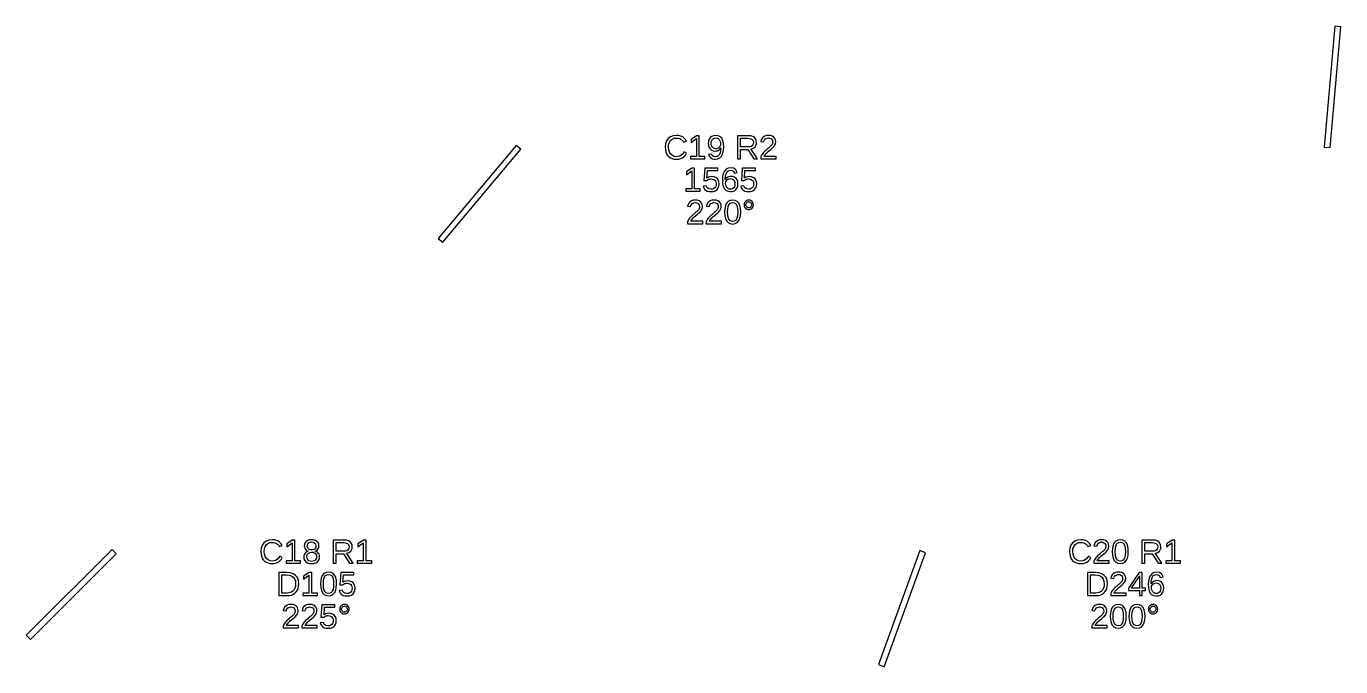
# Model space of a CAD drawing. Extents: x 195 to 2890, y 70 to 1529.
# Drawn here: x 1902.3 to 2227.4, y 71.6 to 230 of the extents above; entities that cross this region are included whole.
import ezdxf

# ---------------------------------------------------------------- set-up
doc = ezdxf.new("R2010")
doc.units = 0
doc.layers.get('0').update_dxf_attribs({"linetype": 'CONTINUOUS'})

msp = doc.modelspace()

# ---------------------------------------------------------------- linework, layer by layer
for points in [[(2227.36, 229.82), (2225.87, 229.951), (2223.25, 200.065), (2224.75, 199.935)], [(2063.63, 197.093), (2064.13, 197.222), (2064.58, 197.437), (2064.97, 197.734), (2065.3, 198.109), (2065.57, 198.564), (2064.94, 198.881), (2064.47, 198.219), (2063.86, 197.821), (2063.13, 197.689), (2062.54, 197.76), (2062.05, 197.974), (2061.64, 198.33), (2061.33, 198.803), (2061.15, 199.368), (2061.08, 200.024), (2061.14, 200.685), (2061.32, 201.244), (2061.61, 201.703), (2062.01, 202.043), (2062.51, 202.247), (2063.09, 202.315), (2063.48, 202.286), (2063.83, 202.198), (2064.14, 202.051), (2064.41, 201.848), (2064.62, 201.593), (2064.78, 201.286), (2065.52, 201.53), (2065.29, 201.961), (2064.99, 202.315), (2064.62, 202.592), (2064.17, 202.791), (2063.66, 202.91), (2063.09, 202.95), (2062.28, 202.863), (2061.59, 202.604), (2061.04, 202.173), (2060.62, 201.589), (2060.38, 200.873), (2060.3, 200.024), (2060.33, 199.441), (2060.44, 198.913), (2060.63, 198.44), (2060.88, 198.028), (2061.2, 197.685), (2061.59, 197.41), (2062.04, 197.21), (2062.54, 197.09), (2063.09, 197.05)], [(2070.12, 197.754), (2068.72, 197.754), (2068.72, 202.864), (2068.05, 202.864), (2066.69, 201.933), (2066.69, 201.241), (2067.99, 202.165), (2067.99, 197.754), (2066.53, 197.754), (2066.53, 197.132), (2070.12, 197.132)], [(2073.3, 197.138), (2073.82, 197.403), (2074.23, 197.844), (2074.53, 198.448), (2074.7, 199.205), (2074.76, 200.114), (2074.71, 200.981), (2074.55, 201.691), (2074.27, 202.242), (2073.89, 202.635), (2073.41, 202.871), (2072.82, 202.95), (2072.27, 202.893), (2071.8, 202.721), (2071.42, 202.435), (2071.14, 202.049), (2070.97, 201.578), (2070.92, 201.021), (2070.97, 200.476), (2071.12, 200.009), (2071.38, 199.618), (2071.72, 199.324), (2072.14, 199.147), (2072.62, 199.089), (2072.92, 199.113), (2073.21, 199.187), (2073.48, 199.31), (2073.72, 199.474), (2073.91, 199.67), (2074.04, 199.898), (2073.99, 199.23), (2073.87, 198.672), (2073.68, 198.226), (2073.42, 197.901), (2073.09, 197.705), (2072.7, 197.64), (2072.26, 197.72), (2071.94, 197.958), (2071.73, 198.356), (2071.03, 198.246), (2071.18, 197.865), (2071.37, 197.56), (2071.61, 197.333), (2071.91, 197.176), (2072.27, 197.082), (2072.69, 197.05)], [(2072.47, 199.707), (2072.19, 199.828), (2071.97, 200.03), (2071.8, 200.302), (2071.69, 200.633), (2071.66, 201.021), (2071.69, 201.403), (2071.8, 201.727), (2071.97, 201.996), (2072.19, 202.196), (2072.47, 202.316), (2072.8, 202.356), (2073.13, 202.309), (2073.41, 202.169), (2073.65, 201.935), (2073.83, 201.624), (2073.93, 201.253), (2073.97, 200.822), (2073.95, 200.605), (2073.9, 200.404), (2073.81, 200.22), (2073.69, 200.057), (2073.55, 199.92), (2073.38, 199.811), (2073.19, 199.731), (2073, 199.682), (2072.79, 199.666)], [(2078.94, 199.512), (2080.72, 199.512), (2082.21, 197.132), (2083.11, 197.132), (2081.48, 199.601), (2081.88, 199.713), (2082.23, 199.896), (2082.51, 200.151), (2082.71, 200.463), (2082.84, 200.821), (2082.88, 201.225), (2082.82, 201.702), (2082.64, 202.104), (2082.35, 202.431), (2081.95, 202.672), (2081.45, 202.816), (2080.86, 202.864), (2078.16, 202.864), (2078.16, 197.132), (2078.94, 197.132)], [(2078.94, 200.126), (2078.94, 202.242), (2080.78, 202.242), (2081.17, 202.213), (2081.5, 202.125), (2081.76, 201.979), (2081.95, 201.778), (2082.06, 201.524), (2082.1, 201.217), (2082.06, 200.898), (2081.95, 200.63), (2081.76, 200.413), (2081.51, 200.254), (2081.19, 200.158), (2080.81, 200.126)], [(2087.71, 197.754), (2084.72, 197.754), (2084.82, 197.946), (2084.95, 198.144), (2085.12, 198.346), (2085.32, 198.559), (2085.57, 198.789), (2085.86, 199.036), (2086.37, 199.457), (2086.75, 199.797), (2087.01, 200.057), (2087.2, 200.277), (2087.35, 200.496), (2087.47, 200.716), (2087.55, 200.936), (2087.6, 201.157), (2087.62, 201.379), (2087.57, 201.843), (2087.41, 202.23), (2087.15, 202.541), (2086.8, 202.768), (2086.35, 202.904), (2085.82, 202.95), (2085.33, 202.905), (2084.9, 202.769), (2084.53, 202.543), (2084.24, 202.24), (2084.05, 201.876), (2083.94, 201.448), (2084.69, 201.379), (2084.76, 201.663), (2084.87, 201.901), (2085.05, 202.093), (2085.27, 202.235), (2085.53, 202.319), (2085.82, 202.348), (2086.12, 202.319), (2086.38, 202.232), (2086.59, 202.087), (2086.74, 201.89), (2086.84, 201.646), (2086.87, 201.355), (2086.85, 201.13), (2086.79, 200.921), (2086.71, 200.728), (2086.59, 200.547), (2086.45, 200.37), (2086.28, 200.199), (2086.1, 200.031), (2085.91, 199.863), (2085.7, 199.695), (2085.48, 199.522), (2085.27, 199.34), (2085.05, 199.148), (2084.83, 198.943), (2084.62, 198.724), (2084.42, 198.488), (2084.23, 198.233), (2084.06, 197.953), (2083.91, 197.648), (2083.91, 197.132), (2087.71, 197.132)], [(2024.57, 199.518), (2023.43, 200.482), (2004.14, 177.501), (2005.29, 176.537)], [(2068.96, 189.754), (2067.56, 189.754), (2067.56, 194.864), (2066.89, 194.864), (2065.53, 193.933), (2065.53, 193.241), (2066.83, 194.165), (2066.83, 189.754), (2065.37, 189.754), (2065.37, 189.132), (2068.96, 189.132)], [(2072.21, 189.108), (2072.7, 189.282), (2073.11, 189.571), (2073.41, 189.961), (2073.59, 190.437), (2073.65, 190.999), (2073.59, 191.497), (2073.43, 191.929), (2073.15, 192.293), (2072.77, 192.569), (2072.32, 192.734), (2071.8, 192.789), (2071.35, 192.749), (2070.96, 192.627), (2070.61, 192.423), (2070.72, 194.242), (2073.32, 194.242), (2073.32, 194.864), (2070.06, 194.864), (2069.87, 191.78), (2070.58, 191.78), (2070.75, 191.915), (2070.92, 192.021), (2071.09, 192.098), (2071.27, 192.15), (2071.45, 192.181), (2071.65, 192.191), (2072, 192.154), (2072.3, 192.043), (2072.55, 191.858), (2072.74, 191.612), (2072.85, 191.321), (2072.89, 190.983), (2072.85, 190.597), (2072.74, 190.271), (2072.56, 190.004), (2072.3, 189.806), (2072, 189.688), (2071.63, 189.648), (2071.07, 189.743), (2070.68, 190.026), (2070.44, 190.499), (2069.7, 190.413), (2069.83, 190.006), (2070.03, 189.668), (2070.32, 189.4), (2070.68, 189.206), (2071.12, 189.089), (2071.62, 189.05)], [(2076.95, 189.108), (2077.41, 189.283), (2077.78, 189.575), (2078.05, 189.967), (2078.21, 190.445), (2078.27, 191.007), (2078.22, 191.528), (2078.06, 191.973), (2077.8, 192.342), (2077.46, 192.618), (2077.04, 192.783), (2076.54, 192.838), (2076.24, 192.817), (2075.97, 192.752), (2075.71, 192.645), (2075.49, 192.496), (2075.3, 192.309), (2075.15, 192.081), (2075.19, 192.761), (2075.3, 193.325), (2075.5, 193.772), (2075.76, 194.096), (2076.08, 194.291), (2076.47, 194.356), (2076.89, 194.278), (2077.21, 194.045), (2077.41, 193.656), (2078.11, 193.782), (2077.78, 194.431), (2077.23, 194.82), (2076.47, 194.95), (2075.87, 194.861), (2075.36, 194.595), (2074.96, 194.152), (2074.66, 193.544), (2074.48, 192.782), (2074.42, 191.866), (2074.48, 191.022), (2074.65, 190.323), (2074.94, 189.77), (2075.33, 189.37), (2075.82, 189.13), (2076.42, 189.05)], [(2076.07, 189.687), (2075.79, 189.828), (2075.55, 190.063), (2075.37, 190.372), (2075.26, 190.734), (2075.22, 191.15), (2075.26, 191.474), (2075.36, 191.749), (2075.54, 191.974), (2075.77, 192.14), (2076.05, 192.239), (2076.37, 192.273), (2076.7, 192.235), (2076.99, 192.122), (2077.22, 191.935), (2077.39, 191.678), (2077.49, 191.358), (2077.52, 190.975), (2077.49, 190.589), (2077.39, 190.263), (2077.22, 189.996), (2077, 189.798), (2076.72, 189.68), (2076.39, 189.64)], [(2081.48, 189.108), (2081.97, 189.282), (2082.38, 189.571), (2082.68, 189.961), (2082.86, 190.437), (2082.92, 190.999), (2082.86, 191.497), (2082.7, 191.929), (2082.42, 192.293), (2082.04, 192.569), (2081.59, 192.734), (2081.07, 192.789), (2080.62, 192.749), (2080.23, 192.627), (2079.88, 192.423), (2079.99, 194.242), (2082.59, 194.242), (2082.59, 194.864), (2079.33, 194.864), (2079.14, 191.78), (2079.85, 191.78), (2080.02, 191.915), (2080.19, 192.021), (2080.36, 192.098), (2080.54, 192.15), (2080.72, 192.181), (2080.92, 192.191), (2081.27, 192.154), (2081.57, 192.043), (2081.82, 191.858), (2082.01, 191.612), (2082.12, 191.321), (2082.16, 190.983), (2082.12, 190.597), (2082.01, 190.271), (2081.82, 190.004), (2081.57, 189.806), (2081.27, 189.688), (2080.9, 189.648), (2080.34, 189.743), (2079.94, 190.026), (2079.71, 190.499), (2078.97, 190.413), (2079.1, 190.006), (2079.3, 189.668), (2079.59, 189.4), (2079.95, 189.206), (2080.38, 189.089), (2080.88, 189.05)], [(2069.6, 181.754), (2066.61, 181.754), (2066.71, 181.946), (2066.84, 182.144), (2067.01, 182.346), (2067.21, 182.559), (2067.46, 182.789), (2067.75, 183.036), (2068.26, 183.457), (2068.64, 183.797), (2068.9, 184.057), (2069.09, 184.277), (2069.24, 184.496), (2069.36, 184.716), (2069.44, 184.936), (2069.49, 185.157), (2069.51, 185.379), (2069.46, 185.843), (2069.3, 186.23), (2069.04, 186.541), (2068.69, 186.768), (2068.24, 186.904), (2067.71, 186.95), (2067.21, 186.905), (2066.78, 186.769), (2066.42, 186.543), (2066.13, 186.24), (2065.93, 185.876), (2065.83, 185.448), (2066.58, 185.379), (2066.65, 185.663), (2066.76, 185.901), (2066.94, 186.093), (2067.16, 186.235), (2067.42, 186.319), (2067.71, 186.348), (2068.01, 186.319), (2068.27, 186.232), (2068.48, 186.087), (2068.63, 185.89), (2068.72, 185.646), (2068.75, 185.355), (2068.74, 185.13), (2068.68, 184.921), (2068.59, 184.728), (2068.48, 184.547), (2068.34, 184.37), (2068.17, 184.199), (2067.99, 184.031), (2067.8, 183.863), (2067.59, 183.695), (2067.37, 183.522), (2067.16, 183.34), (2066.94, 183.148), (2066.72, 182.943), (2066.51, 182.724), (2066.31, 182.488), (2066.12, 182.233), (2065.95, 181.953), (2065.8, 181.648), (2065.8, 181.132), (2069.6, 181.132)], [(2074.23, 181.754), (2071.24, 181.754), (2071.34, 181.946), (2071.47, 182.144), (2071.64, 182.346), (2071.85, 182.559), (2072.09, 182.789), (2072.38, 183.036), (2072.89, 183.457), (2073.27, 183.797), (2073.54, 184.057), (2073.72, 184.277), (2073.87, 184.496), (2073.99, 184.716), (2074.07, 184.936), (2074.13, 185.157), (2074.14, 185.379), (2074.09, 185.843), (2073.94, 186.23), (2073.68, 186.541), (2073.32, 186.768), (2072.88, 186.904), (2072.34, 186.95), (2071.85, 186.905), (2071.42, 186.769), (2071.05, 186.543), (2070.76, 186.24), (2070.57, 185.876), (2070.47, 185.448), (2071.22, 185.379), (2071.28, 185.663), (2071.4, 185.901), (2071.57, 186.093), (2071.79, 186.235), (2072.05, 186.319), (2072.34, 186.348), (2072.65, 186.319), (2072.9, 186.232), (2073.11, 186.087), (2073.27, 185.89), (2073.36, 185.646), (2073.39, 185.355), (2073.37, 185.13), (2073.32, 184.921), (2073.23, 184.728), (2073.11, 184.547), (2072.97, 184.37), (2072.81, 184.199), (2072.63, 184.031), (2072.43, 183.863), (2072.22, 183.695), (2072.01, 183.522), (2071.79, 183.34), (2071.57, 183.148), (2071.35, 182.943), (2071.14, 182.724), (2070.94, 182.488), (2070.75, 182.233), (2070.58, 181.953), (2070.44, 181.648), (2070.44, 181.132), (2074.23, 181.132)], [(2077.56, 181.134), (2078.06, 181.387), (2078.45, 181.807), (2078.73, 182.387), (2078.9, 183.118), (2078.96, 184), (2078.91, 184.894), (2078.75, 185.629), (2078.48, 186.205), (2078.1, 186.619), (2077.6, 186.867), (2076.98, 186.95), (2076.35, 186.868), (2075.84, 186.623), (2075.46, 186.213), (2075.19, 185.64), (2075.03, 184.902), (2074.98, 184), (2075.03, 183.114), (2075.2, 182.382), (2075.47, 181.803), (2075.86, 181.385), (2076.35, 181.134), (2076.96, 181.05)], [(2076.57, 181.711), (2076.25, 181.9), (2076.02, 182.214), (2075.85, 182.664), (2075.75, 183.259), (2075.72, 184), (2075.75, 184.759), (2075.85, 185.362), (2076.01, 185.806), (2076.25, 186.112), (2076.57, 186.295), (2076.98, 186.356), (2077.38, 186.294), (2077.7, 186.108), (2077.93, 185.798), (2078.09, 185.351), (2078.18, 184.751), (2078.22, 184), (2078.18, 183.271), (2078.08, 182.68), (2077.91, 182.226), (2077.68, 181.905), (2077.36, 181.712), (2076.97, 181.648)], [(2081.25, 184.668), (2081.53, 184.781), (2081.77, 184.968), (2081.96, 185.21), (2082.08, 185.484), (2082.12, 185.79), (2082.08, 186.097), (2081.97, 186.371), (2081.78, 186.612), (2081.53, 186.8), (2081.26, 186.912), (2080.95, 186.95), (2080.64, 186.912), (2080.36, 186.798), (2080.12, 186.608), (2079.93, 186.365), (2079.82, 186.093), (2079.78, 185.79), (2079.82, 185.488), (2079.93, 185.215), (2080.13, 184.972), (2080.37, 184.783), (2080.64, 184.669), (2080.95, 184.631)], [(2080.76, 185.082), (2080.59, 185.154), (2080.44, 185.274), (2080.32, 185.427), (2080.25, 185.599), (2080.23, 185.79), (2080.25, 185.981), (2080.32, 186.154), (2080.44, 186.307), (2080.59, 186.427), (2080.76, 186.499), (2080.95, 186.523), (2081.14, 186.499), (2081.31, 186.429), (2081.46, 186.311), (2081.58, 186.159), (2081.65, 185.986), (2081.67, 185.79), (2081.65, 185.597), (2081.58, 185.424), (2081.46, 185.271), (2081.31, 185.153), (2081.14, 185.082), (2080.95, 185.058)], [(1963.63, 97.093), (1964.13, 97.222), (1964.58, 97.437), (1964.97, 97.734), (1965.3, 98.109), (1965.57, 98.564), (1964.94, 98.881), (1964.47, 98.219), (1963.86, 97.821), (1963.13, 97.689), (1962.54, 97.76), (1962.05, 97.974), (1961.64, 98.33), (1961.33, 98.803), (1961.15, 99.368), (1961.08, 100.024), (1961.14, 100.685), (1961.32, 101.244), (1961.61, 101.703), (1962.01, 102.043), (1962.51, 102.247), (1963.09, 102.315), (1963.48, 102.286), (1963.83, 102.198), (1964.14, 102.051), (1964.41, 101.848), (1964.62, 101.593), (1964.78, 101.286), (1965.52, 101.53), (1965.29, 101.961), (1964.99, 102.315), (1964.62, 102.592), (1964.17, 102.791), (1963.66, 102.91), (1963.09, 102.95), (1962.28, 102.863), (1961.59, 102.604), (1961.04, 102.173), (1960.62, 101.589), (1960.38, 100.873), (1960.3, 100.024), (1960.33, 99.442), (1960.44, 98.913), (1960.63, 98.44), (1960.88, 98.028), (1961.2, 97.685), (1961.59, 97.41), (1962.04, 97.21), (1962.54, 97.09), (1963.09, 97.05)], [(1970.12, 97.754), (1968.72, 97.754), (1968.72, 102.864), (1968.05, 102.864), (1966.69, 101.933), (1966.69, 101.241), (1967.99, 102.165), (1967.99, 97.754), (1966.53, 97.754), (1966.53, 97.132), (1970.12, 97.132)], [(1973.42, 97.099), (1973.91, 97.247), (1974.29, 97.494), (1974.57, 97.828), (1974.74, 98.24), (1974.8, 98.731), (1974.76, 99.087), (1974.66, 99.4), (1974.49, 99.672), (1974.26, 99.891), (1973.98, 100.047), (1973.64, 100.138), (1973.64, 100.155), (1973.93, 100.247), (1974.18, 100.401), (1974.38, 100.614), (1974.53, 100.873), (1974.62, 101.159), (1974.65, 101.473), (1974.6, 101.895), (1974.44, 102.254), (1974.16, 102.551), (1973.8, 102.773), (1973.35, 102.906), (1972.83, 102.95), (1972.31, 102.905), (1971.88, 102.769), (1971.51, 102.543), (1971.24, 102.244), (1971.08, 101.89), (1971.02, 101.481), (1971.05, 101.167), (1971.14, 100.881), (1971.29, 100.623), (1971.49, 100.407), (1971.74, 100.248), (1972.03, 100.146), (1972.03, 100.13), (1971.72, 100.043), (1971.44, 99.888), (1971.21, 99.666), (1971.03, 99.391), (1970.92, 99.077), (1970.89, 98.722), (1970.94, 98.229), (1971.12, 97.816), (1971.41, 97.486), (1971.8, 97.244), (1972.28, 97.099), (1972.84, 97.05)], [(1972.52, 100.452), (1972.26, 100.538), (1972.05, 100.681), (1971.89, 100.88), (1971.8, 101.13), (1971.77, 101.432), (1971.8, 101.728), (1971.89, 101.971), (1972.04, 102.16), (1972.25, 102.296), (1972.51, 102.377), (1972.83, 102.405), (1973.42, 102.297), (1973.78, 101.972), (1973.89, 101.432), (1973.86, 101.11), (1973.77, 100.853), (1973.62, 100.661), (1973.42, 100.529), (1973.15, 100.45), (1972.84, 100.423)], [(1978.94, 99.512), (1980.72, 99.512), (1982.21, 97.132), (1983.11, 97.132), (1981.48, 99.601), (1981.88, 99.713), (1982.23, 99.896), (1982.51, 100.151), (1982.71, 100.463), (1982.84, 100.821), (1982.88, 101.225), (1982.82, 101.702), (1982.64, 102.104), (1982.35, 102.431), (1981.95, 102.672), (1981.45, 102.816), (1980.86, 102.864), (1978.16, 102.864), (1978.16, 97.132), (1978.94, 97.132)], [(1978.94, 100.126), (1978.94, 102.242), (1980.78, 102.242), (1981.17, 102.213), (1981.5, 102.125), (1981.76, 101.979), (1981.95, 101.778), (1982.06, 101.524), (1982.1, 101.217), (1982.06, 100.898), (1981.95, 100.63), (1981.76, 100.413), (1981.51, 100.254), (1981.19, 100.158), (1980.81, 100.126)], [(1987.72, 97.754), (1986.32, 97.754), (1986.32, 102.864), (1985.65, 102.864), (1984.29, 101.933), (1984.29, 101.241), (1985.59, 102.165), (1985.59, 97.754), (1984.13, 97.754), (1984.13, 97.132), (1987.72, 97.132)], [(2163.63, 97.093), (2164.13, 97.222), (2164.58, 97.437), (2164.97, 97.734), (2165.3, 98.109), (2165.57, 98.564), (2164.94, 98.881), (2164.47, 98.219), (2163.86, 97.821), (2163.13, 97.689), (2162.54, 97.76), (2162.05, 97.974), (2161.64, 98.33), (2161.33, 98.803), (2161.15, 99.368), (2161.08, 100.024), (2161.14, 100.685), (2161.32, 101.244), (2161.61, 101.703), (2162.01, 102.043), (2162.51, 102.247), (2163.09, 102.315), (2163.48, 102.286), (2163.83, 102.198), (2164.14, 102.051), (2164.41, 101.848), (2164.62, 101.593), (2164.78, 101.286), (2165.52, 101.53), (2165.29, 101.961), (2164.99, 102.315), (2164.62, 102.592), (2164.17, 102.791), (2163.66, 102.91), (2163.09, 102.95), (2162.28, 102.863), (2161.59, 102.604), (2161.04, 102.173), (2160.62, 101.589), (2160.38, 100.873), (2160.3, 100.024), (2160.33, 99.442), (2160.44, 98.913), (2160.63, 98.44), (2160.88, 98.028), (2161.2, 97.685), (2161.59, 97.41), (2162.04, 97.21), (2162.54, 97.09), (2163.09, 97.05)], [(2170.11, 97.754), (2167.12, 97.754), (2167.21, 97.946), (2167.35, 98.144), (2167.51, 98.346), (2167.72, 98.559), (2167.97, 98.789), (2168.26, 99.036), (2168.76, 99.457), (2169.15, 99.797), (2169.41, 100.057), (2169.59, 100.277), (2169.75, 100.496), (2169.86, 100.716), (2169.95, 100.936), (2170, 101.157), (2170.02, 101.379), (2169.96, 101.843), (2169.81, 102.23), (2169.55, 102.541), (2169.2, 102.768), (2168.75, 102.904), (2168.22, 102.95), (2167.72, 102.905), (2167.29, 102.769), (2166.93, 102.543), (2166.64, 102.24), (2166.44, 101.876), (2166.34, 101.448), (2167.09, 101.379), (2167.15, 101.663), (2167.27, 101.901), (2167.45, 102.093), (2167.67, 102.235), (2167.92, 102.319), (2168.22, 102.348), (2168.52, 102.319), (2168.78, 102.232), (2168.99, 102.087), (2169.14, 101.89), (2169.23, 101.646), (2169.26, 101.355), (2169.25, 101.13), (2169.19, 100.921), (2169.1, 100.728), (2168.98, 100.547), (2168.84, 100.37), (2168.68, 100.199), (2168.5, 100.031), (2168.31, 99.863), (2168.1, 99.695), (2167.88, 99.522), (2167.66, 99.34), (2167.44, 99.148), (2167.23, 98.943), (2167.02, 98.724), (2166.82, 98.488), (2166.63, 98.233), (2166.46, 97.953), (2166.31, 97.648), (2166.31, 97.132), (2170.11, 97.132)], [(2173.44, 97.134), (2173.94, 97.386), (2174.33, 97.807), (2174.61, 98.387), (2174.78, 99.118), (2174.83, 100), (2174.78, 100.894), (2174.62, 101.629), (2174.35, 102.205), (2173.97, 102.619), (2173.47, 102.867), (2172.86, 102.95), (2172.22, 102.868), (2171.72, 102.623), (2171.33, 102.213), (2171.06, 101.64), (2170.9, 100.902), (2170.85, 100), (2170.91, 99.114), (2171.07, 98.382), (2171.35, 97.803), (2171.73, 97.385), (2172.23, 97.134), (2172.83, 97.05)], [(2172.45, 97.711), (2172.13, 97.9), (2171.89, 98.214), (2171.72, 98.664), (2171.62, 99.259), (2171.59, 100), (2171.62, 100.759), (2171.72, 101.362), (2171.89, 101.806), (2172.12, 102.112), (2172.45, 102.295), (2172.86, 102.356), (2173.25, 102.294), (2173.57, 102.108), (2173.8, 101.798), (2173.96, 101.351), (2174.06, 100.751), (2174.09, 100), (2174.06, 99.271), (2173.96, 98.68), (2173.79, 98.226), (2173.55, 97.905), (2173.23, 97.712), (2172.84, 97.648)], [(2178.94, 99.512), (2180.72, 99.512), (2182.21, 97.132), (2183.11, 97.132), (2181.48, 99.601), (2181.88, 99.713), (2182.23, 99.896), (2182.51, 100.151), (2182.71, 100.463), (2182.84, 100.821), (2182.88, 101.225), (2182.82, 101.702), (2182.64, 102.104), (2182.35, 102.431), (2181.95, 102.672), (2181.45, 102.816), (2180.86, 102.864), (2178.16, 102.864), (2178.16, 97.132), (2178.94, 97.132)], [(2178.94, 100.126), (2178.94, 102.242), (2180.78, 102.242), (2181.17, 102.213), (2181.5, 102.125), (2181.76, 101.979), (2181.95, 101.778), (2182.06, 101.524), (2182.1, 101.217), (2182.06, 100.898), (2181.95, 100.63), (2181.76, 100.413), (2181.51, 100.254), (2181.19, 100.158), (2180.81, 100.126)], [(2187.72, 97.754), (2186.32, 97.754), (2186.32, 102.864), (2185.65, 102.864), (2184.29, 101.933), (2184.29, 101.241), (2185.59, 102.165), (2185.59, 97.754), (2184.13, 97.754), (2184.13, 97.132), (2187.72, 97.132)], [(1924.53, 99.47), (1923.47, 100.53), (1902.26, 79.317), (1903.32, 78.257)], [(1972.18, 97.731), (1971.78, 98.126), (1971.64, 98.783), (1971.68, 99.098), (1971.78, 99.365), (1971.96, 99.583), (1972.19, 99.745), (1972.48, 99.842), (1972.83, 99.874), (1973.18, 99.844), (1973.48, 99.754), (1973.72, 99.603), (1973.9, 99.394), (1974, 99.126), (1974.04, 98.8), (1974, 98.42), (1973.91, 98.115), (1973.74, 97.886), (1973.51, 97.727), (1973.22, 97.631), (1972.85, 97.599)], [(2124.7, 99.743), (2123.3, 100.257), (2113.03, 72.066), (2114.44, 71.553)], [(1967.4, 89.171), (1967.89, 89.289), (1968.33, 89.486), (1968.72, 89.756), (1969.05, 90.096), (1969.31, 90.505), (1969.5, 90.973), (1969.62, 91.49), (1969.66, 92.057), (1969.57, 92.886), (1969.31, 93.579), (1968.87, 94.134), (1968.27, 94.54), (1967.52, 94.783), (1966.62, 94.864), (1964.72, 94.864), (1964.72, 89.132), (1966.87, 89.132)], [(1974.28, 89.754), (1972.89, 89.754), (1972.89, 94.864), (1972.21, 94.864), (1970.86, 93.933), (1970.86, 93.241), (1972.15, 94.165), (1972.15, 89.754), (1970.69, 89.754), (1970.69, 89.132), (1974.28, 89.132)], [(1977.6, 89.134), (1978.1, 89.386), (1978.49, 89.807), (1978.78, 90.387), (1978.94, 91.118), (1979, 92), (1978.95, 92.894), (1978.79, 93.629), (1978.52, 94.205), (1978.14, 94.619), (1977.64, 94.867), (1977.02, 94.95), (1976.39, 94.868), (1975.88, 94.623), (1975.5, 94.213), (1975.23, 93.64), (1975.07, 92.902), (1975.02, 92), (1975.07, 91.114), (1975.24, 90.382), (1975.51, 89.803), (1975.9, 89.385), (1976.39, 89.134), (1977, 89.05)], [(1976.61, 89.711), (1976.3, 89.9), (1976.06, 90.214), (1975.89, 90.664), (1975.79, 91.259), (1975.76, 92), (1975.79, 92.76), (1975.89, 93.362), (1976.05, 93.806), (1976.29, 94.112), (1976.62, 94.295), (1977.02, 94.356), (1977.42, 94.294), (1977.74, 94.108), (1977.97, 93.798), (1978.13, 93.351), (1978.22, 92.751), (1978.26, 92), (1978.22, 91.271), (1978.12, 90.68), (1977.95, 90.226), (1977.72, 89.905), (1977.4, 89.712), (1977.01, 89.648)], [(1982.17, 89.108), (1982.67, 89.282), (1983.07, 89.571), (1983.37, 89.961), (1983.55, 90.437), (1983.61, 90.999), (1983.55, 91.497), (1983.39, 91.928), (1983.11, 92.293), (1982.74, 92.569), (1982.29, 92.734), (1981.76, 92.789), (1981.31, 92.749), (1980.92, 92.627), (1980.58, 92.423), (1980.69, 94.242), (1983.28, 94.242), (1983.28, 94.864), (1980.02, 94.864), (1979.83, 91.78), (1980.54, 91.78), (1980.71, 91.915), (1980.88, 92.021), (1981.06, 92.098), (1981.23, 92.15), (1981.42, 92.181), (1981.61, 92.191), (1981.96, 92.154), (1982.26, 92.043), (1982.51, 91.858), (1982.7, 91.612), (1982.81, 91.32), (1982.85, 90.983), (1982.81, 90.597), (1982.7, 90.271), (1982.52, 90.004), (1982.27, 89.806), (1981.96, 89.688), (1981.59, 89.648), (1981.03, 89.743), (1980.64, 90.026), (1980.4, 90.499), (1979.66, 90.413), (1979.79, 90.006), (1979.99, 89.668), (1980.28, 89.4), (1980.65, 89.206), (1981.08, 89.089), (1981.58, 89.05)], [(2167.4, 89.171), (2167.89, 89.289), (2168.33, 89.486), (2168.72, 89.756), (2169.05, 90.096), (2169.31, 90.505), (2169.5, 90.973), (2169.62, 91.49), (2169.66, 92.057), (2169.57, 92.886), (2169.31, 93.579), (2168.87, 94.134), (2168.27, 94.54), (2167.52, 94.783), (2166.62, 94.864), (2164.72, 94.864), (2164.72, 89.132), (2166.87, 89.132)], [(2174.27, 89.754), (2171.28, 89.754), (2171.38, 89.946), (2171.51, 90.144), (2171.68, 90.346), (2171.89, 90.559), (2172.13, 90.789), (2172.43, 91.036), (2172.93, 91.457), (2173.31, 91.797), (2173.58, 92.057), (2173.76, 92.277), (2173.91, 92.496), (2174.03, 92.716), (2174.12, 92.936), (2174.17, 93.157), (2174.18, 93.379), (2174.13, 93.843), (2173.98, 94.23), (2173.72, 94.541), (2173.36, 94.768), (2172.92, 94.904), (2172.38, 94.95), (2171.89, 94.905), (2171.46, 94.769), (2171.09, 94.543), (2170.8, 94.24), (2170.61, 93.876), (2170.51, 93.448), (2171.26, 93.379), (2171.32, 93.663), (2171.44, 93.901), (2171.61, 94.093), (2171.83, 94.235), (2172.09, 94.319), (2172.38, 94.348), (2172.69, 94.319), (2172.95, 94.232), (2173.15, 94.087), (2173.31, 93.89), (2173.4, 93.646), (2173.43, 93.355), (2173.41, 93.13), (2173.36, 92.921), (2173.27, 92.728), (2173.15, 92.546), (2173.01, 92.37), (2172.85, 92.199), (2172.67, 92.031), (2172.47, 91.863), (2172.26, 91.695), (2172.05, 91.522), (2171.83, 91.34), (2171.61, 91.148), (2171.4, 90.943), (2171.19, 90.724), (2170.98, 90.488), (2170.79, 90.233), (2170.62, 89.953), (2170.48, 89.648), (2170.48, 89.132), (2174.27, 89.132)], [(2178.28, 90.429), (2179.08, 90.429), (2179.08, 91.007), (2178.28, 91.007), (2178.28, 94.864), (2177.51, 94.864), (2174.88, 90.999), (2174.88, 90.429), (2177.58, 90.429), (2177.58, 89.132), (2178.28, 89.132)], [(2182.28, 89.109), (2182.73, 89.283), (2183.1, 89.575), (2183.38, 89.967), (2183.54, 90.445), (2183.59, 91.007), (2183.54, 91.528), (2183.39, 91.973), (2183.13, 92.342), (2182.78, 92.618), (2182.36, 92.783), (2181.87, 92.838), (2181.57, 92.817), (2181.29, 92.752), (2181.04, 92.645), (2180.82, 92.496), (2180.63, 92.308), (2180.48, 92.081), (2180.52, 92.761), (2180.63, 93.325), (2180.82, 93.772), (2181.08, 94.096), (2181.41, 94.291), (2181.79, 94.356), (2182.22, 94.278), (2182.54, 94.045), (2182.74, 93.656), (2183.44, 93.782), (2183.1, 94.431), (2182.56, 94.82), (2181.8, 94.95), (2181.19, 94.861), (2180.69, 94.595), (2180.28, 94.152), (2179.99, 93.544), (2179.81, 92.782), (2179.75, 91.866), (2179.81, 91.022), (2179.98, 90.323), (2180.26, 89.77), (2180.65, 89.37), (2181.15, 89.13), (2181.74, 89.05)], [(1965.5, 89.754), (1965.5, 94.242), (1966.6, 94.242), (1967.28, 94.18), (1967.85, 93.993), (1968.29, 93.682), (1968.62, 93.253), (1968.81, 92.711), (1968.88, 92.057), (1968.85, 91.606), (1968.76, 91.196), (1968.62, 90.828), (1968.42, 90.508), (1968.18, 90.242), (1967.89, 90.031), (1967.55, 89.877), (1967.18, 89.785), (1966.78, 89.754)], [(2165.5, 89.754), (2165.5, 94.242), (2166.6, 94.242), (2167.28, 94.18), (2167.85, 93.993), (2168.29, 93.682), (2168.62, 93.253), (2168.81, 92.711), (2168.88, 92.057), (2168.85, 91.606), (2168.76, 91.196), (2168.62, 90.828), (2168.43, 90.508), (2168.18, 90.242), (2167.89, 90.031), (2167.55, 89.877), (2167.18, 89.785), (2166.78, 89.754)], [(2175.56, 91.007), (2175.62, 91.089), (2175.84, 91.39), (2177.31, 93.554), (2177.35, 93.618), (2177.41, 93.708), (2177.47, 93.823), (2177.53, 93.932), (2177.57, 94.004), (2177.58, 94.038), (2177.58, 91.007)], [(2181.4, 89.687), (2181.12, 89.828), (2180.88, 90.063), (2180.7, 90.372), (2180.59, 90.734), (2180.55, 91.15), (2180.59, 91.474), (2180.69, 91.749), (2180.87, 91.974), (2181.1, 92.14), (2181.37, 92.239), (2181.69, 92.273), (2182.03, 92.235), (2182.31, 92.123), (2182.54, 91.935), (2182.71, 91.678), (2182.82, 91.358), (2182.85, 90.975), (2182.82, 90.589), (2182.72, 90.263), (2182.55, 89.996), (2182.32, 89.798), (2182.05, 89.68), (2181.72, 89.64)], [(1969.6, 81.754), (1966.61, 81.754), (1966.71, 81.946), (1966.84, 82.144), (1967.01, 82.346), (1967.21, 82.559), (1967.46, 82.789), (1967.75, 83.036), (1968.26, 83.457), (1968.64, 83.797), (1968.9, 84.057), (1969.09, 84.277), (1969.24, 84.496), (1969.36, 84.716), (1969.44, 84.936), (1969.49, 85.157), (1969.51, 85.379), (1969.46, 85.843), (1969.3, 86.23), (1969.04, 86.541), (1968.69, 86.768), (1968.24, 86.904), (1967.71, 86.95), (1967.21, 86.905), (1966.78, 86.769), (1966.42, 86.543), (1966.13, 86.24), (1965.93, 85.876), (1965.83, 85.448), (1966.58, 85.379), (1966.65, 85.663), (1966.76, 85.901), (1966.94, 86.093), (1967.16, 86.235), (1967.42, 86.319), (1967.71, 86.348), (1968.01, 86.319), (1968.27, 86.232), (1968.48, 86.087), (1968.63, 85.89), (1968.72, 85.646), (1968.75, 85.355), (1968.74, 85.13), (1968.68, 84.921), (1968.59, 84.728), (1968.48, 84.546), (1968.34, 84.37), (1968.17, 84.199), (1967.99, 84.031), (1967.8, 83.863), (1967.59, 83.695), (1967.37, 83.522), (1967.16, 83.34), (1966.94, 83.148), (1966.72, 82.943), (1966.51, 82.724), (1966.31, 82.488), (1966.12, 82.233), (1965.95, 81.953), (1965.8, 81.648), (1965.8, 81.132), (1969.6, 81.132)], [(1974.23, 81.754), (1971.24, 81.754), (1971.34, 81.946), (1971.47, 82.144), (1971.64, 82.346), (1971.85, 82.559), (1972.09, 82.789), (1972.38, 83.036), (1972.89, 83.457), (1973.27, 83.797), (1973.54, 84.057), (1973.72, 84.277), (1973.87, 84.496), (1973.99, 84.716), (1974.07, 84.936), (1974.13, 85.157), (1974.14, 85.379), (1974.09, 85.843), (1973.94, 86.23), (1973.68, 86.541), (1973.32, 86.768), (1972.88, 86.904), (1972.34, 86.95), (1971.85, 86.905), (1971.42, 86.769), (1971.05, 86.543), (1970.76, 86.24), (1970.57, 85.876), (1970.47, 85.448), (1971.22, 85.379), (1971.28, 85.663), (1971.4, 85.901), (1971.57, 86.093), (1971.79, 86.235), (1972.05, 86.319), (1972.34, 86.348), (1972.65, 86.319), (1972.9, 86.232), (1973.11, 86.087), (1973.27, 85.89), (1973.36, 85.646), (1973.39, 85.355), (1973.37, 85.13), (1973.32, 84.921), (1973.23, 84.728), (1973.11, 84.546), (1972.97, 84.37), (1972.81, 84.199), (1972.63, 84.031), (1972.43, 83.863), (1972.22, 83.695), (1972.01, 83.522), (1971.79, 83.34), (1971.57, 83.148), (1971.35, 82.943), (1971.14, 82.724), (1970.94, 82.488), (1970.75, 82.233), (1970.58, 81.953), (1970.44, 81.648), (1970.44, 81.132), (1974.23, 81.132)], [(1977.49, 81.108), (1977.99, 81.282), (1978.4, 81.571), (1978.7, 81.961), (1978.88, 82.437), (1978.94, 82.999), (1978.88, 83.497), (1978.71, 83.928), (1978.43, 84.293), (1978.06, 84.569), (1977.61, 84.734), (1977.08, 84.789), (1976.64, 84.749), (1976.24, 84.627), (1975.9, 84.423), (1976.01, 86.242), (1978.6, 86.242), (1978.6, 86.864), (1975.34, 86.864), (1975.15, 83.78), (1975.87, 83.78), (1976.04, 83.915), (1976.21, 84.021), (1976.38, 84.098), (1976.56, 84.15), (1976.74, 84.181), (1976.93, 84.191), (1977.29, 84.154), (1977.59, 84.043), (1977.84, 83.858), (1978.03, 83.612), (1978.14, 83.32), (1978.17, 82.983), (1978.14, 82.597), (1978.03, 82.271), (1977.84, 82.004), (1977.59, 81.806), (1977.28, 81.688), (1976.92, 81.648), (1976.36, 81.743), (1975.96, 82.026), (1975.73, 82.499), (1974.98, 82.413), (1975.11, 82.006), (1975.32, 81.668), (1975.61, 81.4), (1975.97, 81.206), (1976.4, 81.089), (1976.9, 81.05)], [(1981.25, 84.668), (1981.53, 84.781), (1981.77, 84.968), (1981.96, 85.21), (1982.08, 85.484), (1982.12, 85.79), (1982.08, 86.097), (1981.97, 86.371), (1981.78, 86.612), (1981.53, 86.8), (1981.26, 86.912), (1980.95, 86.95), (1980.64, 86.912), (1980.36, 86.798), (1980.12, 86.608), (1979.93, 86.365), (1979.82, 86.093), (1979.78, 85.79), (1979.82, 85.488), (1979.93, 85.215), (1980.13, 84.972), (1980.37, 84.783), (1980.64, 84.669), (1980.95, 84.631)], [(1980.76, 85.082), (1980.59, 85.154), (1980.44, 85.273), (1980.32, 85.427), (1980.25, 85.599), (1980.23, 85.79), (1980.25, 85.981), (1980.32, 86.154), (1980.44, 86.307), (1980.59, 86.427), (1980.76, 86.499), (1980.95, 86.523), (1981.14, 86.499), (1981.31, 86.429), (1981.46, 86.311), (1981.58, 86.159), (1981.65, 85.986), (1981.67, 85.79), (1981.65, 85.597), (1981.58, 85.424), (1981.46, 85.272), (1981.31, 85.153), (1981.14, 85.082), (1980.95, 85.058)], [(2169.6, 81.754), (2166.61, 81.754), (2166.71, 81.946), (2166.84, 82.144), (2167.01, 82.346), (2167.21, 82.559), (2167.46, 82.789), (2167.75, 83.036), (2168.26, 83.457), (2168.64, 83.797), (2168.9, 84.057), (2169.09, 84.277), (2169.24, 84.496), (2169.36, 84.716), (2169.44, 84.936), (2169.49, 85.157), (2169.51, 85.379), (2169.46, 85.843), (2169.3, 86.23), (2169.04, 86.541), (2168.69, 86.768), (2168.24, 86.904), (2167.71, 86.95), (2167.21, 86.905), (2166.78, 86.769), (2166.42, 86.543), (2166.13, 86.24), (2165.93, 85.876), (2165.83, 85.448), (2166.58, 85.379), (2166.65, 85.663), (2166.76, 85.901), (2166.94, 86.093), (2167.16, 86.235), (2167.42, 86.319), (2167.71, 86.348), (2168.01, 86.319), (2168.27, 86.232), (2168.48, 86.087), (2168.63, 85.89), (2168.72, 85.646), (2168.75, 85.355), (2168.74, 85.13), (2168.68, 84.921), (2168.59, 84.728), (2168.48, 84.546), (2168.34, 84.37), (2168.17, 84.199), (2167.99, 84.031), (2167.8, 83.863), (2167.59, 83.695), (2167.37, 83.522), (2167.16, 83.34), (2166.94, 83.148), (2166.72, 82.943), (2166.51, 82.724), (2166.31, 82.488), (2166.12, 82.233), (2165.95, 81.953), (2165.8, 81.648), (2165.8, 81.132), (2169.6, 81.132)], [(2172.93, 81.134), (2173.43, 81.386), (2173.82, 81.807), (2174.1, 82.387), (2174.27, 83.118), (2174.33, 84), (2174.27, 84.894), (2174.11, 85.629), (2173.84, 86.205), (2173.46, 86.619), (2172.96, 86.867), (2172.35, 86.95), (2171.72, 86.868), (2171.21, 86.623), (2170.82, 86.213), (2170.56, 85.64), (2170.4, 84.902), (2170.34, 84), (2170.4, 83.114), (2170.56, 82.382), (2170.84, 81.803), (2171.22, 81.385), (2171.72, 81.134), (2172.32, 81.05)], [(2171.94, 81.711), (2171.62, 81.9), (2171.38, 82.214), (2171.22, 82.664), (2171.12, 83.259), (2171.08, 84), (2171.12, 84.76), (2171.21, 85.362), (2171.38, 85.806), (2171.62, 86.112), (2171.94, 86.295), (2172.35, 86.356), (2172.75, 86.294), (2173.06, 86.108), (2173.29, 85.798), (2173.45, 85.351), (2173.55, 84.751), (2173.58, 84), (2173.55, 83.271), (2173.45, 82.68), (2173.28, 82.226), (2173.04, 81.905), (2172.72, 81.712), (2172.33, 81.648)], [(2177.56, 81.134), (2178.06, 81.386), (2178.45, 81.807), (2178.73, 82.387), (2178.9, 83.118), (2178.96, 84), (2178.91, 84.894), (2178.75, 85.629), (2178.48, 86.205), (2178.1, 86.619), (2177.6, 86.867), (2176.98, 86.95), (2176.35, 86.868), (2175.84, 86.623), (2175.46, 86.213), (2175.19, 85.64), (2175.03, 84.902), (2174.98, 84), (2175.03, 83.114), (2175.2, 82.382), (2175.47, 81.803), (2175.86, 81.385), (2176.35, 81.134), (2176.96, 81.05)], [(2176.57, 81.711), (2176.25, 81.9), (2176.02, 82.214), (2175.85, 82.664), (2175.75, 83.259), (2175.72, 84), (2175.75, 84.76), (2175.85, 85.362), (2176.01, 85.806), (2176.25, 86.112), (2176.57, 86.295), (2176.98, 86.356), (2177.38, 86.294), (2177.7, 86.108), (2177.93, 85.798), (2178.09, 85.351), (2178.18, 84.751), (2178.22, 84), (2178.18, 83.271), (2178.08, 82.68), (2177.91, 82.226), (2177.68, 81.905), (2177.36, 81.712), (2176.97, 81.648)], [(2181.25, 84.668), (2181.53, 84.781), (2181.77, 84.968), (2181.96, 85.21), (2182.08, 85.484), (2182.12, 85.79), (2182.08, 86.097), (2181.97, 86.371), (2181.78, 86.612), (2181.53, 86.8), (2181.26, 86.912), (2180.95, 86.95), (2180.64, 86.912), (2180.36, 86.798), (2180.12, 86.608), (2179.93, 86.365), (2179.82, 86.093), (2179.78, 85.79), (2179.82, 85.488), (2179.93, 85.215), (2180.13, 84.972), (2180.37, 84.783), (2180.64, 84.669), (2180.95, 84.631)], [(2180.76, 85.082), (2180.59, 85.154), (2180.44, 85.273), (2180.32, 85.427), (2180.25, 85.599), (2180.23, 85.79), (2180.25, 85.981), (2180.32, 86.154), (2180.44, 86.307), (2180.59, 86.427), (2180.76, 86.499), (2180.95, 86.523), (2181.14, 86.499), (2181.31, 86.429), (2181.46, 86.311), (2181.58, 86.159), (2181.65, 85.986), (2181.67, 85.79), (2181.65, 85.597), (2181.58, 85.424), (2181.46, 85.272), (2181.31, 85.153), (2181.14, 85.082), (2180.95, 85.058)]]:
    msp.add_lwpolyline(points, close=True)

doc.saveas('drawing.dxf')
